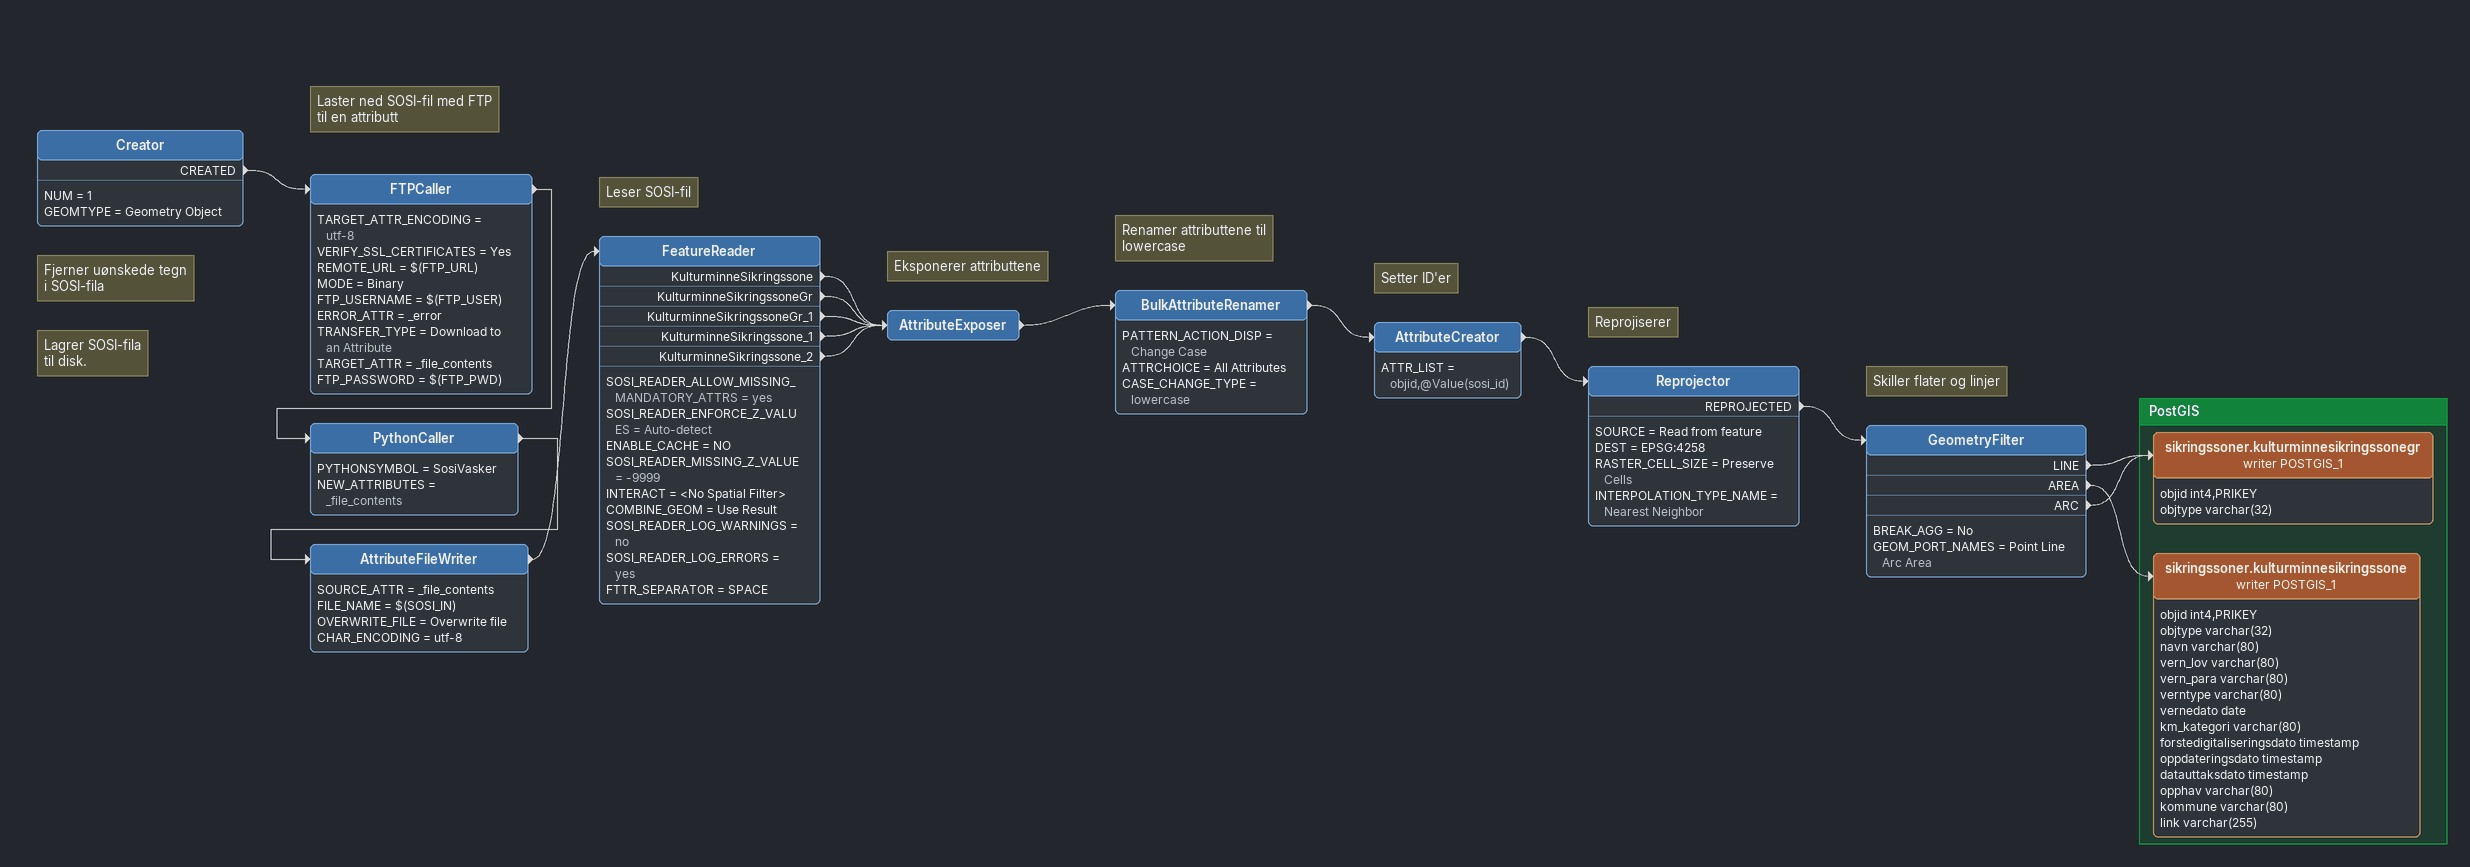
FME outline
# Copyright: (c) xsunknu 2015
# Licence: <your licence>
Creator
    NUM = 1
    GEOMTYPE = Geometry Object
    CREATED -> FTPCaller
Note: Laster ned SOSI-fil med FTP / til en attributt
FTPCaller
    TARGET_ATTR_ENCODING = utf-8
    VERIFY_SSL_CERTIFICATES = Yes
    REMOTE_URL = $(FTP_URL)
    MODE = Binary
    FTP_USERNAME = $(FTP_USER)
    ERROR_ATTR = _error
    TRANSFER_TYPE = Download to an Attribute
    TARGET_ATTR = _file_contents
    FTP_PASSWORD = $(FTP_PWD)
    -> PythonCaller
Note: Fjerner uønskede tegn / i SOSI-fila
PythonCaller
    PYTHONSYMBOL = SosiVasker
    NEW_ATTRIBUTES = _file_contents
    -> AttributeFileWriter
Note: Lagrer SOSI-fila / til disk.
AttributeFileWriter
    SOURCE_ATTR = _file_contents
    FILE_NAME = $(SOSI_IN)
    OVERWRITE_FILE = Overwrite file
    CHAR_ENCODING = utf-8
    -> FeatureReader
Note: Leser SOSI-fil
FeatureReader
    SOSI_READER_ALLOW_MISSING_MANDATORY_ATTRS = yes
    SOSI_READER_ENFORCE_Z_VALUES = Auto-detect
    ENABLE_CACHE = NO
    SOSI_READER_MISSING_Z_VALUE = -9999
    INTERACT = <No Spatial Filter>
    COMBINE_GEOM = Use Result
    SOSI_READER_LOG_WARNINGS = no
    SOSI_READER_LOG_ERRORS = yes
    FTTR_SEPARATOR = SPACE
    KulturminneSikringssone -> AttributeExposer
    KulturminneSikringssoneGr -> AttributeExposer
    KulturminneSikringssoneGr_1 -> AttributeExposer
    KulturminneSikringssone_1 -> AttributeExposer
    KulturminneSikringssone_2 -> AttributeExposer
Note: Eksponerer attributtene
AttributeExposer
    -> BulkAttributeRenamer
Note: Renamer attributtene til / lowercase
BulkAttributeRenamer
    PATTERN_ACTION_DISP = Change Case
    ATTRCHOICE = All Attributes
    CASE_CHANGE_TYPE = lowercase
    -> AttributeCreator
Note: Setter ID'er
AttributeCreator
    ATTR_LIST = objid,@Value(sosi_id)
    -> Reprojector
Note: Reprojiserer
Reprojector
    SOURCE = Read from feature
    DEST = EPSG:4258
    RASTER_CELL_SIZE = Preserve Cells
    INTERPOLATION_TYPE_NAME = Nearest Neighbor
    REPROJECTED -> GeometryFilter
Note: Skiller flater og linjer
GeometryFilter
    BREAK_AGG = No
    GEOM_PORT_NAMES = Point Line Arc Area
    LINE -> sikringssoner.kulturminnesikringssonegr (writer POSTGIS_1)
    AREA -> sikringssoner.kulturminnesikringssone (writer POSTGIS_1)
    ARC -> sikringssoner.kulturminnesikringssonegr (writer POSTGIS_1)

Bookmark: PostGIS
sikringssoner.kulturminnesikringssonegr (writer POSTGIS_1)
    attributes: objid int4,PRIKEY, objtype varchar(32)
sikringssoner.kulturminnesikringssone (writer POSTGIS_1)
    attributes: objid int4,PRIKEY, objtype varchar(32), navn varchar(80), vern_lov varchar(80), vern_para varchar(80), verntype varchar(80), vernedato date, km_kategori varchar(80), forstedigitaliseringsdato timestamp, oppdateringsdato timestamp, datauttaksdato timestamp, opphav varchar(80), kommune varchar(80), link varchar(255)
